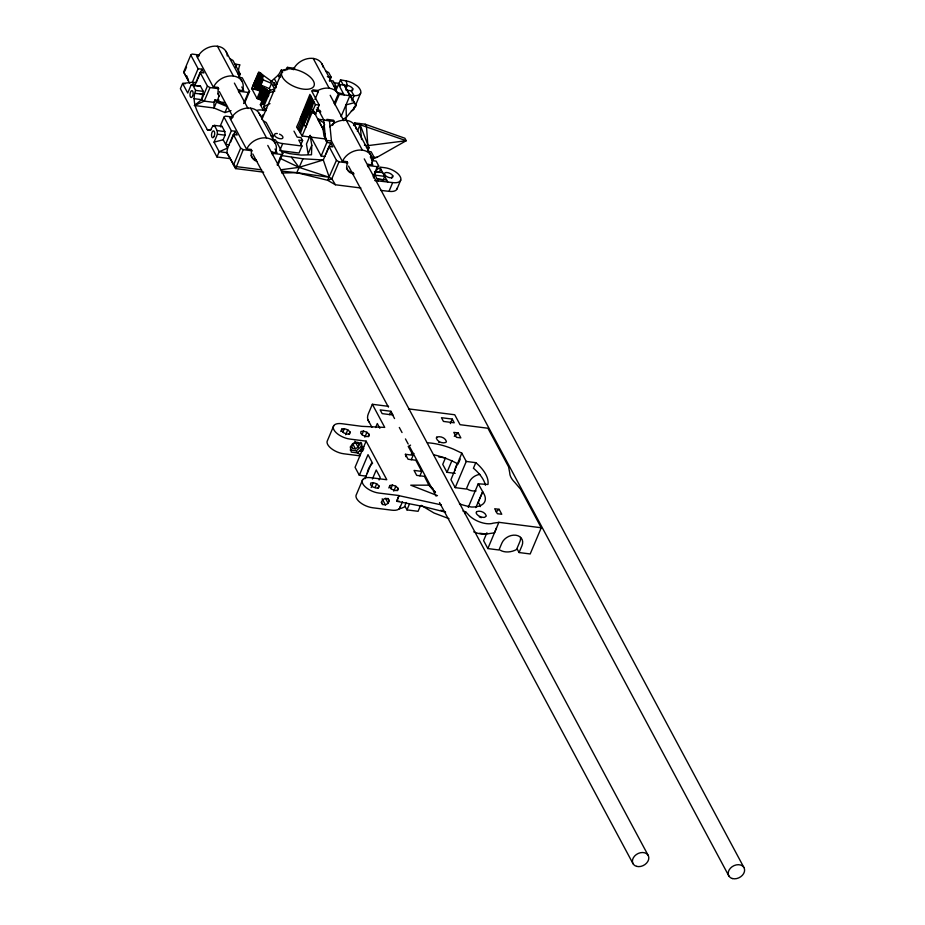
<?xml version="1.0" encoding="UTF-8"?>
<svg xmlns="http://www.w3.org/2000/svg" width="925" height="925" viewBox="0 0 925 925"><rect width="100%" height="100%" fill="white"/><g stroke="black" fill="none" stroke-linecap="round" stroke-linejoin="round"><path stroke-width="1.39" d="M210.172 130.055L207.373 129.697C200.852 117.278 190.249 104.907 195.614 90.384L192.828 85.169L191.093 85.065L187.729 93.02L182.607 83.47L192.377 82.267L196.204 82.753L197.245 80.313M231.053 110.688L224.972 112.561L214.022 107.994L194.412 105.496L201.685 99.646L203.28 91.367L200.482 86.152L192.828 85.169M311.794 145.225L308.141 153.874L306.453 144.069L310.106 135.408L311.794 145.225L311.494 154.776L300.995 155.065L289.502 153.608L281.223 151.469M261.995 100.536L257.023 98.455L251.704 88.534L258.607 72.173L262.596 79.619L260.387 84.869L261.717 87.355L266.689 89.436L260.341 104.664L263.243 104.19L263.475 102.178M266.689 89.436L268.354 92.535L265.036 93.552L266.365 96.038L268.759 95.298M341.799 429.073L341.591 430.842L343.857 432.935L347.268 434.114L349.823 433.686L350.02 431.917L347.754 429.824L344.343 428.657L341.799 429.073L340.758 431.524M369.179 434.357L368.983 436.126L366.427 436.554L363.016 435.374L360.75 433.282L360.947 431.512L363.502 431.085L366.913 432.264L369.179 434.357L368.15 436.808M378.949 485.903L378.741 487.672L376.197 488.099L372.787 486.92L370.52 484.827L370.717 483.058L373.272 482.63L376.683 483.81L378.949 485.903L377.909 488.354M389.876 485.498L389.679 487.267L391.946 489.348L395.357 490.528L397.9 490.111L398.108 488.342L395.831 486.249L392.431 485.07L389.876 485.498L388.835 487.938M326.664 141.016L324.663 137.293L325.114 133.662M345.73 120.03L346.366 117.255L346.008 104.883L354.368 102.71L356.183 105.577L346.366 117.255L343.14 119.221M300.463 133.061L313.043 100.201L299.561 131.581L302.128 135.998L326.005 139.039M304.117 124.401L313.829 101.669L305.782 127.338L303.215 122.921L312.257 98.744L298.602 130.101L299.561 131.581M303.215 122.921L302.267 121.441L311.482 97.287L297.607 128.621L298.602 130.101M302.267 121.441L301.261 119.961L310.696 95.83L296.567 127.13L297.607 128.621M496.505 527.909L494.482 532.869L488.816 533.644A16.326 7.758 22.9 0 1 473.75 531.863M189.602 83.204L183.624 72.034L190.781 55.072L192.042 54.066L199.43 55.014M184.873 71.028L186.526 67.12M198.1 68.716L192.377 82.267L194.366 85.99L200.089 72.439L203.928 72.925L201.927 69.202L198.1 68.716L190.781 55.072M197.765 79.076L201.927 69.202M194.019 98.674L201.685 99.646L207.408 86.094L200.089 72.439M226.521 104.964L218.358 101.553L217.653 100.247L219.028 95.749A12.499 9.47 -28.2 0 1 218.612 88.673L209.987 87.574L204.263 101.126L194.412 105.496M214.97 99.912L216.496 102.132L214.022 107.994L213.941 102.363L214.97 99.912L217.653 100.247M217.953 102.155L218.901 99.912M235.551 67.028L236.673 64.38M239.205 76.544L240.246 74.081L232.938 60.426L230.348 58.946M224.972 112.561L227.446 106.699L216.496 102.132M220.393 125.742L224.035 117.117L225.284 116.122L232.672 117.059M263.683 172.166L235.69 168.604L230.371 158.672L216.959 156.972L219.179 151.723L214.057 142.161L217.421 134.206L217.155 130.598L214.369 125.384L212.958 125.892L210.646 129.697L207.373 129.697L210.102 129.939M257.023 161.389A12.36 9.366 -28.2 0 1 251.854 150.729L243.229 149.63L235.69 168.604L226.833 152.694L227.619 148.046L223.156 139.733L225.076 135.177L224.821 131.57L222.035 126.355L214.369 125.384M224.035 117.117L231.343 130.772L225.619 144.323L229.458 144.809M243.622 103.542L248.305 92.454L249.553 91.448L242.246 77.804L239.691 77.48M244.871 102.536L249.553 91.448M276.217 87.713L273.557 82.753L259.127 72.289L252.641 86.314L254.063 86.326L260.769 91.852M231.343 130.772L235.181 131.257L237.17 134.981L233.343 134.495L227.619 148.046L219.179 151.723L226.833 152.694L230.371 158.672M259.659 72.462L253.739 86.487L253.161 86.314M230.487 142.358L235.181 131.257M260.156 72.717L254.259 86.684L253.647 86.326M260.607 73.006L254.71 86.95L254.387 86.326M260.954 73.329L255.08 87.251L254.583 86.326M261.752 74.185L255.89 88.048L254.965 86.326M262.596 75.029L256.757 88.846L255.416 86.326M257.693 89.621L263.498 75.862M258.665 90.384L263.394 79.18M259.694 91.124L261.787 86.175M261.717 87.355L257.023 98.455L259.832 98.813M258.318 98.721L263.012 87.621M259.636 99.183L264.33 88.072M260.896 99.796L265.591 88.696M233.343 134.495L240.65 148.139L233.482 165.113L236.072 166.593L261.613 169.842M261.532 104.722L265.695 94.847M266.007 93.945L267.568 90.245M262.515 104.56L266.689 94.685M267.117 93.529L268.169 91.066M270.539 90.847L269.348 88.615L271.557 83.366L262.596 79.619M266.365 96.038L268.585 90.789L274.552 88.95L271.557 83.366M263.243 104.19L268.435 91.841M263.66 103.646L267.313 94.998M260.341 104.664L263.532 110.618L264.469 108.41L263.613 106.791L269.58 92.65L274.887 91.02M261.925 119.325L281.778 72.335M286.241 69.999L287.363 67.363L294.774 68.3M272.447 138.588L273.488 136.125L266.18 122.482L263.602 120.99M279.743 150.578L282.703 143.583L301.955 146.023L299.006 153.03L281.119 150.752M277.142 164.939L281.547 154.498L282.796 153.504L275.488 139.848L272.933 139.525M277.835 165.251L282.796 153.504M314.951 99.542L318.281 91.668L317.622 90.419L312.823 89.818M302.128 135.998L315.39 104.594L309.921 94.385L300.22 118.469L301.261 119.961M300.625 145.225L302.602 140.554L301.007 137.582L297.168 137.097L293.977 131.142M318.281 91.668L311.575 90.812L319.229 105.08L315.344 114.272L312.789 109.52M329.52 81.146L331.185 77.203L328.722 72.612L326.143 71.133M281.686 173.01L296.786 172.674L302.995 158.788L323.276 159.979L329.277 177.288L331.855 178.779L335.382 184.757L360.877 187.995M335.058 89.135L336.168 86.511L333.173 80.926L329.346 80.44M335.717 90.974L338.492 84.406L347.268 85.482A4.532 2.151 22.9 0 1 352.46 88.245A4.532 2.151 22.9 0 1 351.049 90.731L354.136 95.668L351.928 100.883M340.4 85.921L339.036 83.377L340.516 79.874L346.204 80.88A12.73 6.059 22.9 0 1 360.149 89.54A12.73 6.059 22.9 0 1 354.136 95.668L348.621 95.021M324.652 124.609L322.987 128.552L324.004 136.044L325.808 139.525M334.145 103.519L338.689 93.101L343.487 93.714M334.815 104.756L339.359 94.338L338.689 93.101M345.788 88.973L347.268 85.482L346.204 80.88M332.572 125.384L334.237 121.441L333.578 120.204L326.872 119.348M324.976 156.498L321.148 156.013L327.011 142.103M351.581 91.205L352.679 88.592M341.047 116.619L349.893 95.68L344.239 85.135L356.183 105.577M334.237 121.441L323.704 120.111L325.704 140.288L326.872 142.462L330.699 142.947L332.827 146.913L328.999 146.428L323.276 159.979L299.029 167.356L281.142 169.738M326.005 154.047L330.699 142.947M354.078 108.745L360.681 93.101M328.999 146.428L336.446 160.326L327.647 180.294L296.786 172.674L281.269 171.056M353.535 125.511L354.645 122.886L365.19 124.227L404.896 138.23L406.225 140.716L377.227 157.192L372.127 159.088M354.113 173.865A11.331 8.591 -28.2 0 1 347.638 162.904L339.024 161.817L331.855 178.779L327.647 180.294L335.382 184.757M357.328 131.304L360.103 124.736L359.443 123.499M367.468 151.492L369.017 147.815L360.103 124.736L355.316 124.123L354.645 122.886M372.578 161.042L374.139 157.377L371.145 151.792L368.589 151.469M373.203 176.478L377.342 166.685L378.591 165.691L376.128 161.1L372.301 160.615L370.301 156.892L374.139 157.377M373.422 177.935L378.591 165.691M391.668 178.155L392.72 175.657M380.799 190.4L388.997 191.336L392.686 182.595A12.73 6.059 22.9 0 0 400.19 176.617A12.73 6.059 22.9 0 0 384.708 167.702L379.724 167.067L387.737 182.028M397.022 188.92L400.722 180.178M333.775 425.639L327.566 440.323A13.378 6.359 22.9 0 0 330.896 448.22A13.378 6.359 22.9 0 0 343.73 453.77L359.917 455.828M342.793 432.322L344.343 428.657M345.684 434.727L347.754 429.824M348.991 434.368L350.02 431.917M388.592 406.353L372.347 404.283L368.289 413.903A11.875 8.996 -28.2 0 0 369.341 422.239M361.953 434.762L363.502 431.085M354.275 442.797L352.448 443.827L351.373 446.37L352.587 448.417L355.373 448.775L358.102 447.226L359.178 444.682L357.882 442.277M364.843 437.167L366.913 432.264M361.779 447.561L360.218 451.238L362.773 450.822L363.814 448.371M372.347 404.283L384.731 427.396L361.848 426.344L341.683 423.685A13.378 6.359 22.9 0 0 333.937 429.871A13.378 6.359 22.9 0 0 349.928 439.074L366.115 441.132L355.061 467.322L359.316 475.265L366.138 476.132M375.608 427.558L377.296 423.534L379.84 428.263M359.316 475.265L368.011 454.672L371.966 462.061L364.901 478.792M389.506 414.666L390.94 411.278L380.152 409.902L382.152 413.625L392.94 415.001L390.94 411.278M362.704 479.624L356.495 494.308A13.378 6.359 22.9 0 0 359.813 502.206A13.378 6.359 22.9 0 0 372.648 507.756L391.807 510.184A13.378 6.359 22.9 0 0 400.259 506.31M372.417 479.011L376.221 470.004L380.175 477.381L379.088 479.959M371.203 487.533L373.272 482.63M375.122 487.487L376.683 483.81M390.87 488.747L392.431 485.07M389.228 500.783L388.014 498.725L385.239 498.378L382.499 499.928L381.435 502.472L382.638 504.518L385.424 504.865L388.153 503.327L389.228 500.783L387.933 498.367M393.772 491.152L395.831 486.249M397.068 490.782L398.108 488.342M411.255 459.748L413.151 455.273L408.226 446.428A45.325 21.553 22.9 0 1 410.584 445.122M440.832 510.195L445.607 512.149L422.771 506.403L396.721 501.292L399.022 495.546L378.857 493.06A13.378 6.359 22.9 0 1 362.854 483.856A13.378 6.359 22.9 0 1 370.613 477.67L386.8 479.728L366.115 441.132M396.721 501.292L399.022 495.546M399.716 508.241L402.456 501.743M406.283 502.483L404.838 505.917L406.965 509.895L418.077 511.305L420.285 506.067M419.904 475.878L421.788 471.403L415.811 460.234L408.064 459.251L405.404 454.279L413.151 455.273M406.965 509.895L409.382 504.171M450.336 423.592L452.244 419.071L441.456 417.707L443.457 421.43L454.244 422.794L452.244 419.071M445.457 457.933L442.74 464.373L446.995 472.305L455.181 473.357M446.995 472.305L451.967 460.534M479.855 474.34A11.331 8.591 -28.2 0 0 469.206 482.191L466.316 489.047L455.204 487.637L450.949 479.693L461.818 453.158L453.551 449.203A45.325 21.553 22.9 0 0 427.431 442.763M458.638 462.847L460.199 459.17L459.459 458.754M455.204 487.637L466.258 461.448L461.818 453.158M468.27 507.351L478.237 483.787L487.949 484.492A45.325 21.553 22.9 0 0 476.595 463.298L475.785 462.662L473.415 468.258L474.236 468.894A45.325 21.553 22.9 0 1 485.417 485.243M464.893 513.629L465.657 511.837L462.939 511.016M475.774 507.617L482.677 491.753L478.248 502.252L479.624 504.564A27.993 13.308 22.9 0 1 480.457 506.576M486.908 532.777L483.59 540.628L487.845 548.571L498.957 549.982L501.859 543.125A11.331 8.591 -28.2 0 1 515.792 535.217A11.331 8.591 -28.2 0 1 521.977 545.681L519.075 552.537L530.187 553.959L541.252 527.77L520.567 489.175L514.913 482.549A25.923 12.326 22.9 0 1 509.733 472.883L508.6 466.836L487.926 428.24L460.049 424.691L454.73 414.758L408.549 408.885M487.845 548.571L498.876 522.313L541.252 527.77M270.597 81.943L278.541 74.856L281.304 70.057L284.981 70.531M362.588 449.504L361.525 443.179L355.385 442.404L350.274 446.856L351.292 452.094L357.42 452.88L363.756 446.729M350.159 449.989L356.298 450.764L361.409 446.312L360.646 442.381M454.267 436.369L458.199 432.935L460.858 437.895L456.441 437.34L453.782 432.368L458.199 432.935M496.17 511.883L499.118 509.305L501.778 514.265L497.349 513.71L494.69 508.738L499.118 509.305M269.984 103.635L263.613 106.791M220.624 126.864L222.035 126.355M214.057 142.161L223.156 139.733M265.903 96.894L268.435 96.443M498.91 522.382L493.256 523.145A16.326 7.758 22.9 0 1 467.842 514.034L465.657 511.837M364.404 145.202L367.849 145.641L406.225 140.716L360.103 124.736L361.571 139.536M373.122 157.713L377.227 157.192M259.74 90.812L251.704 88.534L257.3 88.523M207.373 129.697L211.432 129.685M396.652 501.142L399.114 501.188M264.469 108.41L266.678 108.479M351.049 90.731L346.031 90.176M200.482 86.152L191.093 85.065M374.729 180.525L392.686 182.595M198.933 56.101L196.528 55.801L213.155 86.823L217.942 87.436L218.612 88.673M292.184 69.132L294.428 69.41M234.753 64.137L239.922 64.796A23.31 17.668 -28.2 0 0 238.453 72.219M327.346 76.717L331.185 77.203M333.925 82.73L339.036 83.377M237.69 73.757L240.246 74.081M333.613 86.187L336.168 86.511M273.765 84.927L276.321 85.262M339.359 94.338L349.893 95.68L354.368 102.71M251.704 88.534L258.757 89.424M238.453 91.39A11.331 8.591 -28.2 0 0 239.02 90.118L243.807 90.719L241.818 86.996M185.162 83.793L182.607 83.47L180.387 88.707L216.959 156.972M239.02 90.118L239.679 91.355L248.305 92.454M315.39 104.594L319.229 105.08M195.614 90.384L203.28 91.367M200.147 93.876L203.974 94.362M195.545 93.379L203.211 94.35M213.941 102.363L204.263 101.126L201.685 99.646M266.446 110.607L262.284 110.075A12.95 6.163 22.9 0 0 257.069 110.341M324.143 131.049L317.772 119.163L324.791 120.053M232.175 118.157L229.782 117.845L246.397 148.879L251.195 149.48L251.854 150.729M212.958 125.892L215.513 126.216M325.704 140.288L331.451 141.016L342.192 161.054L346.979 161.667L347.638 162.904M326.409 140.681L324.663 137.293M366.462 147.491L369.017 147.815M270.933 135.802L273.488 136.125M302.602 140.554L298.763 140.068L301.955 146.023M217.155 130.598L224.821 131.57M217.421 134.206L225.076 135.177M271.684 153.434A11.435 8.672 -28.2 0 0 272.262 152.162L277.049 152.775L275.06 149.052M367.375 165.563A12.499 9.47 -28.2 0 0 368.058 164.349L372.844 164.962L371.503 162.453M272.262 152.162L272.933 153.4L281.547 154.498M368.058 164.349L368.717 165.587L377.342 166.685M281.986 155.608L302.995 158.788M376.614 168.408L380.718 168.928L379.25 172.432L376.51 172.085M374.509 171.611L382.719 172.651M377.134 178.883L386.708 180.097M377.758 179.184L383.239 179.878L384.708 176.374L375.134 175.16L378.221 180.93M355.177 442.277L357.963 442.636L359.178 444.682M438.774 456.985L445.607 457.852M466.258 461.448L475.785 462.662M421.788 471.403L414.042 470.42L416.701 475.381L424.448 476.363L428.842 485.082L435.143 492.146M479.636 533.239L486.469 534.118M296.786 172.674L329.277 177.288L299.029 167.356L279.94 158.256M316.35 109.451L320.212 110.572M317.021 110.688L320.871 111.821M399.08 495.696L441.26 504.865M438.647 442.196L439.433 442.393M448.983 518.671L434.033 513.017L421.164 505.351M437.479 495.661L410.746 485.186L428.98 485.163L431.559 487.591A42.007 19.98 22.9 0 0 433.351 489.221M311.494 112.098L316.072 113.995M260.387 84.869L269.348 88.615M207.408 86.094L209.987 87.574M336.446 160.326L339.024 161.817M240.65 148.139L243.229 149.63M317.772 119.163L323.97 122.852M458.129 464.072L457.632 463.772A45.325 21.553 22.9 0 0 433.906 454.834M428.842 485.082L435.502 492.285M360.392 454.684L357.42 452.88L356.298 450.764M291.502 157.331L299.029 167.356M183.624 72.034L188.48 80.487M365.19 124.227L366.52 126.713L367.849 145.641M340.516 79.874L343.244 84.961M338.492 84.406L344.146 94.951M321.761 63.571L337.717 93.356A16.188 12.268 -28.2 0 0 317.391 90.766M354.934 125.499L370.89 155.284M313.217 58.437L329.173 88.222M346.401 120.366L362.357 150.151A16.188 12.268 -28.2 0 1 371.179 165.089M334.804 102.293L335.474 103.542M330.179 95.287L343.811 120.724M364.265 158.892L743.908 867.5M318.824 110.376L319.483 111.613M317.206 107.612L324.028 120.331M348.563 166.13L728.888 876.01M317.529 109.994L318.188 111.231M281.304 70.057L282.611 72.497M278.541 74.856L279.893 77.388M278.217 75.203L279.57 77.735M310.106 135.408L321.148 156.013M274.552 79.145L277.199 84.094M274.401 82.672L276.39 86.395M519.075 552.537L516.948 548.571L519.85 541.703A11.331 8.591 -28.2 0 0 520.509 537.402M268.585 90.789L269.58 92.65M478.237 483.787L484.053 494.077A27.993 13.308 22.9 0 1 471.368 507.004A42.007 19.98 22.9 0 1 459.447 503.871M225.966 51.384L241.922 81.169M259.15 113.312L275.107 143.097M217.433 46.25L233.389 76.035A16.188 12.268 -28.2 0 1 242.211 90.974M250.606 108.179L266.562 137.964A16.188 12.268 -28.2 0 1 275.396 152.903M234.395 83.1L248.027 108.537M267.787 145.433L648.124 855.313M219.375 91.61L233.008 117.059M252.779 153.955L388.408 407.116M391.818 413.475L394.547 418.562M399.311 427.466L402.04 432.553M405.451 438.913L408.179 444.012M409.544 446.555L432.033 488.539M433.397 491.083L436.126 496.17M439.525 502.529L633.105 863.823M219.364 96.212L218.369 94.512A12.499 9.47 -28.2 0 1 217.861 93.46M367.907 419.811L371.908 427.257M361.409 446.312L362.542 448.417M354.865 441.19L358.102 447.226M385.563 498.494L388.153 503.327M352.783 443.954L355.373 448.775M382.187 498.829L385.424 504.865M351.292 446.012L352.587 448.417M381.343 502.102L382.638 504.518M313.066 110.225L324.074 130.876M186.677 75.757L188.029 79.307M405.404 454.279L405.878 456.707M329.45 120.84L331.451 141.016M287.363 67.363L287.409 69.676M262.249 117.001A4.532 2.151 22.9 0 1 263.047 115.001M279.512 134.137A4.532 2.151 22.9 0 1 282.368 138.461A4.532 2.151 22.9 0 1 275.407 136.542A4.532 2.151 22.9 0 1 277.315 133.524M282.703 143.583A12.95 6.163 22.9 0 1 276.425 141.849M368.717 165.587A12.499 9.47 -28.2 0 1 368.046 166.801M217.572 88.684A12.499 9.47 -28.2 0 1 217.942 87.436M239.679 91.355A11.331 8.591 -28.2 0 1 239.113 92.627M354.229 107.08A12.73 6.059 22.9 0 1 351.315 110.954M397.218 188.122A12.73 6.059 22.9 0 1 388.997 191.336M353.454 172.628A11.331 8.591 -28.2 0 1 346.47 167.899M346.47 162.95A11.331 8.591 -28.2 0 1 346.979 161.667M256.364 160.141A12.36 9.366 -28.2 0 1 251.057 155.539M250.802 150.74A12.36 9.366 -28.2 0 1 251.195 149.48M272.933 153.4A11.435 8.672 -28.2 0 1 272.355 154.672M239.806 77.908A23.31 17.668 -28.2 0 1 238.974 75.723M293.306 69.722A16.188 12.268 -28.2 0 1 309.574 58.379A16.188 12.268 -28.2 0 1 322.964 66.993M315.402 113.844A16.188 12.268 -28.2 0 1 313.02 112.757M326.779 141.456A16.188 12.268 -28.2 0 1 325.461 136.808M329.705 126.771A16.188 12.268 -28.2 0 1 345.696 120.285A16.188 12.268 -28.2 0 1 356.137 128.922M342.447 161.436A16.188 12.268 -28.2 0 1 362.357 150.151M197.522 57.535A16.188 12.268 -28.2 0 1 214.519 46.146A16.188 12.268 -28.2 0 1 227.284 56.032M213.478 87.32A16.188 12.268 -28.2 0 1 233.389 76.035M224.613 102.398A16.188 12.268 -28.2 0 1 217.225 100.571M230.695 119.464A16.188 12.268 -28.2 0 1 246.2 108.213A16.188 12.268 -28.2 0 1 260.087 115.521M246.651 149.249A16.188 12.268 -28.2 0 1 266.562 137.964M516.994 549.288A16.188 12.268 -28.2 0 1 500.136 550.144M411.324 453.955A45.325 21.553 22.9 0 1 413.984 453.504M479.323 516.855A5.4 2.567 22.9 0 1 481.243 517.722M367.283 473.519A16.939 12.846 -28.2 0 1 372.613 463.159M454.961 470.559A16.939 12.846 -28.2 0 1 457.112 464.107M476.074 490.955A16.188 12.268 -28.2 0 1 467.472 489.186M404.884 506.646A16.188 12.268 -28.2 0 1 399.022 508.9M436.785 437.155L436.288 438.022C437.271 441.734 442.474 443.803 445.919 442.404L446.417 441.526C445.445 437.814 440.231 435.744 436.785 437.155M476.687 511.618L476.19 512.485A5.4 2.567 22.9 0 0 479.034 516A5.4 2.567 22.9 0 0 484.619 517.341L486.307 515.988C485.336 512.277 480.133 510.207 476.687 511.618M282.391 77.099A17.482 8.313 22.9 0 0 310.337 88.765A17.482 8.313 22.9 0 0 301.007 71.352A17.482 8.313 22.9 0 0 282.391 77.099M192.62 96.061A3.457 1.538 -82.8 0 0 192.053 90.662A3.457 1.538 -82.8 0 0 190.007 95.506A3.457 1.538 -82.8 0 0 192.62 96.061M214.172 136.276A3.457 1.538 -82.8 0 0 213.594 130.864A3.457 1.538 -82.8 0 0 211.548 135.721A3.457 1.538 -82.8 0 0 214.172 136.276M385.17 175.334A4.532 2.151 22.9 0 0 392.524 177.357A4.532 2.151 22.9 0 0 388.384 172.767A4.532 2.151 22.9 0 0 385.17 175.334M636.678 866.378A8.637 6.544 -28.2 0 0 648.818 857.799A8.637 6.544 -28.2 0 0 636.331 854.538A8.637 6.544 -28.2 0 0 636.678 866.378M732.473 878.565A8.637 6.544 -28.2 0 0 744.613 869.974A8.637 6.544 -28.2 0 0 732.114 866.725A8.637 6.544 -28.2 0 0 732.473 878.565"/></g></svg>
